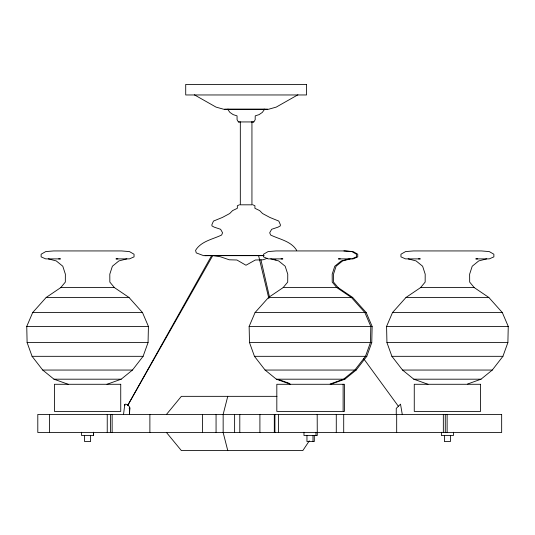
<?xml version="1.0" encoding="UTF-8"?>
<svg xmlns="http://www.w3.org/2000/svg" width="535" height="535" viewBox="0 0 535 535"><rect width="100%" height="100%" fill="white"/><g stroke="black" fill="none" stroke-linecap="round" stroke-linejoin="round"><path stroke-width="0.8" d="M107 384.284L121.204 379.188L132.453 370.053L143.099 356.323L148.061 342.547L148.422 326.417L142.484 312.54L129.009 297.467L114.403 287.589L109.842 282.085L109.802 274.167L112.383 266.223L118.93 260.906L126.815 258.893M330.704 384.284L344.908 379.188L356.156 370.053L366.796 356.323L371.765 342.547L372.126 326.417L366.187 312.54L352.705 297.467L338.107 287.589L333.546 282.085L333.506 274.167L336.087 266.223L342.634 260.906L350.519 258.893M467.577 384.016L481.032 379.188L492.28 370.053L502.927 356.323L507.889 342.547L508.25 326.417L502.311 312.54L488.836 297.467L474.231 287.589L469.676 282.085L469.63 274.167L472.211 266.223L478.765 260.906L486.643 258.893M123.531 414.424L124.775 404.587M227.763 396.341L223.155 414.424L223.155 432.501L227.763 450.584M68.172 384.284L53.968 379.188L42.72 370.053L32.073 356.323L27.111 342.547L26.75 326.417L32.688 312.54L46.164 297.467L60.769 287.589L65.323 282.085L65.37 274.167L62.789 266.223L56.235 260.906L48.357 258.893M290.558 384.284L276.354 379.188L265.106 370.053L254.459 356.323L249.497 342.547L249.136 326.417L255.075 312.54L268.55 297.467L283.155 287.589L287.71 282.085L287.756 274.167L285.175 266.223L278.628 260.906L270.743 258.893M428 384.284L413.796 379.188L402.547 370.053L391.901 356.323L386.939 342.547L386.578 326.417L392.516 312.54L405.991 297.467L420.597 287.589L425.158 282.085L425.198 274.167L422.617 266.223L416.069 260.906L408.185 258.893M127.644 405.55L211.606 255.663M127.651 405.557L212.703 255.663M309.31 440.847L302.823 450.584L181.372 450.584L166.472 432.501M166.472 414.424L181.372 396.341L276.963 396.341M297.908 94.815L276.214 107.114L268.47 109.274L223.79 109.274L216.046 107.114L194.352 94.815M239.566 204.751L237.333 205.741L237.359 208.302L232.578 210.603L229.722 213.518L222.399 217.444L213.478 221.075L211.913 224.613L211.927 225.89L214.187 227.134L220.607 229.288L222.567 232.778L221.63 235.025C212.636 239.372 201.16 241.131 195.576 250.353L196.245 252.894L203.634 255.663L264.223 255.663M351.836 258.88L356.437 256.88L356.43 254.225L351.816 251.577L343.911 250.935M330.135 384.016L343.59 379.188L354.839 370.053L365.485 356.323L370.447 342.547L370.808 326.417L364.87 312.54L351.395 297.467L336.789 287.589L332.235 282.085L332.188 274.167L334.77 266.223L341.317 260.906L349.201 258.893M267.493 258.258L262.999 259.796L255.329 260.01L245.986 265.24L236.938 260.01L229.261 259.796L220.273 256.726L212.582 255.549L262.906 255.549M224.553 109.274L228.278 109.22M238.657 121.967L240.523 121.94M205.079 255.663L213.726 255.549M117.861 258.88L115.955 258.893L129.45 258.88L134.044 256.88L134.044 254.225L129.423 251.577L121.525 250.935L53.647 250.935L45.742 251.577L41.128 254.225L41.121 256.88L45.722 258.88L60.475 258.893L58.656 258.88M340.247 258.88L338.341 258.893L353.154 258.88L357.748 256.88L357.741 254.225L353.127 251.577L345.222 250.935L276.033 250.935L268.129 251.577L263.514 254.225L263.508 256.88L268.109 258.88L282.861 258.893L281.042 258.88M477.688 258.88L475.782 258.893L489.278 258.88L493.879 256.88L493.872 254.225L489.257 251.577L481.353 250.935L413.475 250.935L405.577 251.577L400.956 254.225L400.956 256.88L405.55 258.88L420.303 258.893L418.484 258.88M239.433 121.967L238.396 121.967L237.085 119.733L237.045 115.868L233.173 114.63L229.936 112.417L227.649 109.22L264.611 109.22L262.324 112.417L259.087 114.63L255.215 115.868L255.175 119.733L253.871 121.967L252.834 121.967M60.769 287.589L114.403 287.589M283.155 287.589L338.107 287.589M420.597 287.589L474.231 287.589M46.164 297.467L129.009 297.467M268.55 297.467L351.395 297.467M351.542 297.467L352.705 297.467M405.991 297.467L488.836 297.467M32.688 312.54L142.484 312.54M255.075 312.54L366.187 312.54M392.516 312.54L502.311 312.54M26.75 326.417L148.422 326.417M249.136 326.417L372.126 326.417M386.578 326.417L508.25 326.417M27.111 342.547L148.061 342.547M249.497 342.547L371.765 342.547M386.939 342.547L507.889 342.547M32.073 356.323L143.099 356.323M254.459 356.323L366.796 356.323M391.901 356.323L502.927 356.323M42.72 370.053L132.453 370.053M265.106 370.053L356.156 370.053M402.547 370.053L492.28 370.053M53.968 379.188L121.204 379.188M276.354 379.188L344.908 379.188M413.796 379.188L481.032 379.188M343.31 411.408L344.44 411.408L344.44 384.284L276.822 384.284L276.822 411.408L343.122 411.408L343.122 384.284M263.982 109.22L267.707 109.274M251.744 121.94L253.603 121.967M273.632 259.294L276 259.896M278.421 379.455L289.629 383.481M252.694 204.751L254.927 205.741L254.901 208.302L259.682 210.603L262.538 213.518L269.861 217.444L278.788 221.075L280.347 224.613L280.333 225.89L278.08 227.134L271.653 229.288L269.693 232.778L270.63 235.025C279.624 239.372 291.1 241.131 296.684 250.353M363.405 358.316L398.381 406.266M258.599 255.663L268.884 298.584M260.913 259.736L269.54 297.186M402.273 414.424L400.508 404.139L396.254 408.392L396.254 414.424M453.433 432.273L453.433 435.517L441.395 435.517L441.395 432.273M450.423 435.517L450.423 441.542L444.404 441.542L444.404 435.517M447.126 414.424L447.126 432.501M445.281 414.424L445.281 432.501M443.341 414.424L443.341 432.501M396.682 414.424L396.682 432.501M343.704 414.424L343.704 432.501M336.281 414.424L336.281 432.501M317.188 414.424L317.275 435.517L303.98 435.517L303.98 432.273M315.964 432.273L315.964 435.517M314.299 435.517L314.299 441.542L306.956 441.542L306.956 435.517M312.988 435.517L312.988 441.542M278.454 414.424L278.454 432.501M274.916 414.424L274.916 432.501M274.315 414.424L274.315 432.501M259.903 414.424L259.903 432.501M239.794 414.424L239.794 432.501M234.618 414.424L234.618 432.501M216.066 414.424L216.066 432.501M202.518 414.424L202.518 432.501M149.88 414.424L149.88 432.501M112.143 414.424L112.143 432.501M110.571 414.424L110.571 432.501M107.241 414.424L107.241 432.501M93.612 432.273L93.612 435.517L81.561 435.517L81.561 432.273M93.558 432.273L93.558 435.517M90.602 435.517L90.602 441.542L84.57 441.542L84.57 435.517M49.601 414.424L49.601 432.501M124.896 405.463A3.016 1.297 38.4 0 1 127.664 404.982A3.016 1.297 38.4 0 1 129.156 408.392M129.697 407.971L129.557 414.424L129.724 407.576L129.457 414.424L129.697 407.971M306.555 84.416L185.712 84.416L185.712 94.962L306.555 94.962L306.555 84.416M251.938 121.94L240.322 121.94L240.322 204.818L251.938 204.818L251.938 121.94M120.736 384.284L54.436 384.284L54.436 411.408L120.736 411.408L120.736 384.284M480.564 384.284L414.264 384.284L414.264 411.408L480.564 411.408L480.564 384.284M501.663 414.424L37.798 414.424L37.798 432.501L501.663 432.501L501.663 414.424"/></g></svg>
